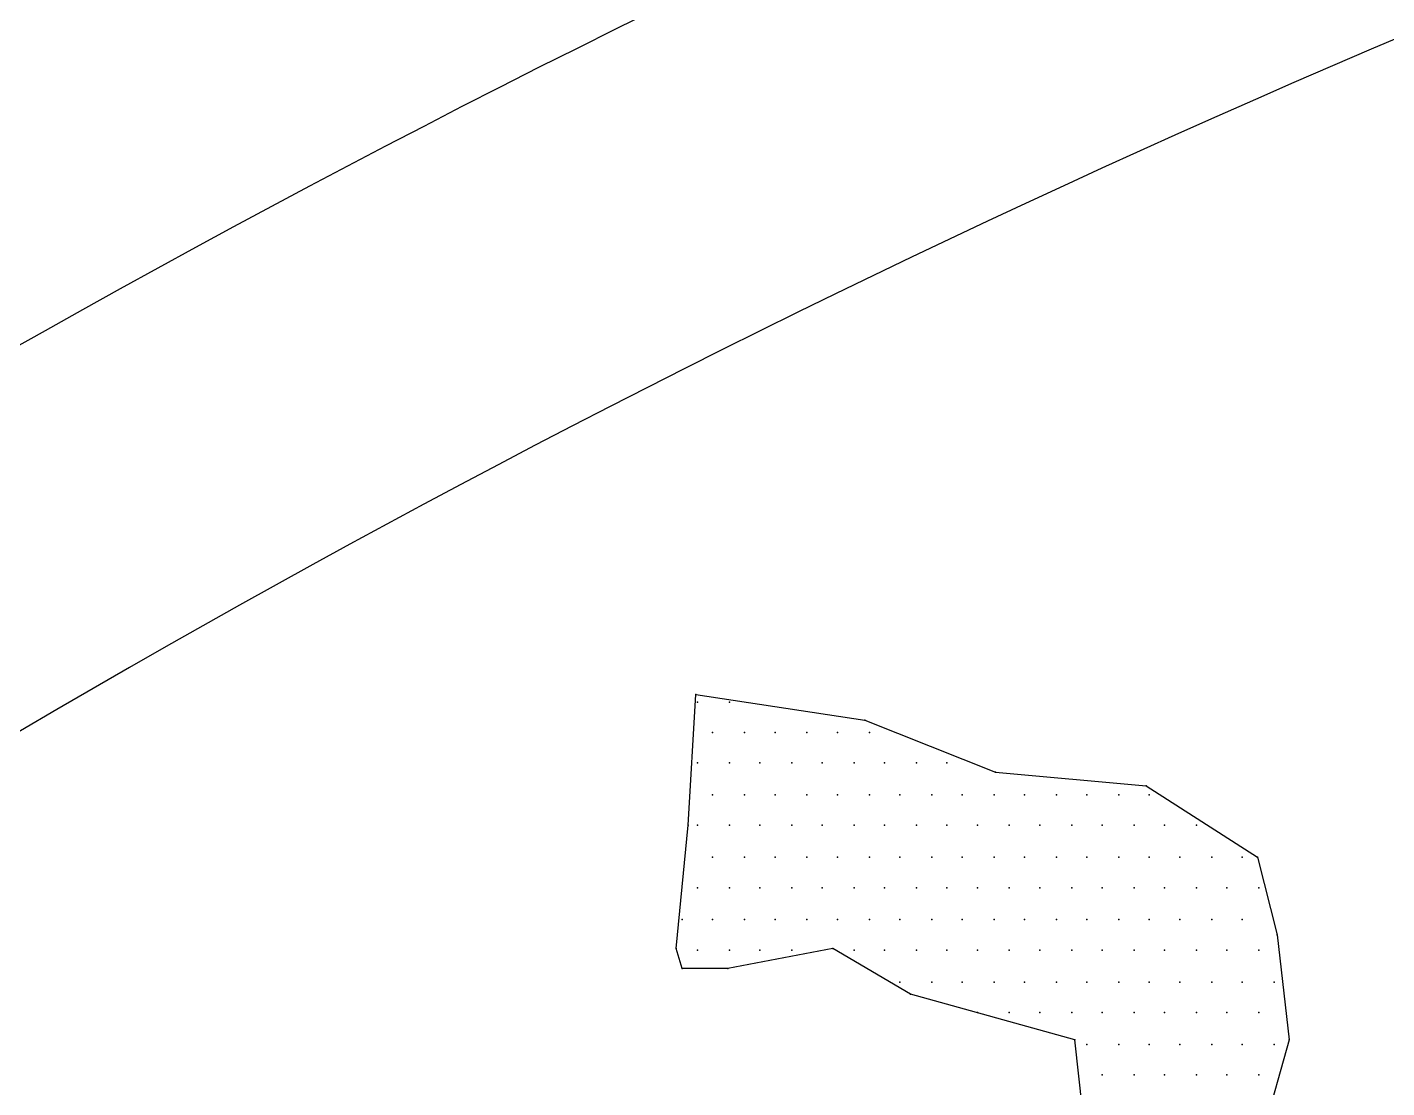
# Model space of a CAD drawing. Extents: x 180421 to 182279, y 668879 to 669787.
# Drawn here: x 181645.622 to 181650.339, y 669733.117 to 669736.796 of the extents above; entities that cross this region are included whole.
import ezdxf

# ---------------------------------------------------------------- set-up
doc = ezdxf.new("R2010")
doc.units = 0
doc.header["$LTSCALE"] = 2.5
doc.header["$MEASUREMENT"] = 0
doc.layers.add('KOTERET', color=1, linetype='CONTINUOUS')

msp = doc.modelspace()

# ---------------------------------------------------------------- linework, layer by layer
at = {"layer": 'KOTERET', "color": 1, "linetype": 'Continuous'}
for points in [[(181688.7952, 669737.3002, 0.06433), (181676.0537, 669740.8155, 0.055067), (181664.7321, 669741.1533, 0.081051), (181651.3572, 669738.4033, 0.05642), (181642.8858, 669734.0225, 0.170965), (181636.3725, 669726.4272, 0.076819), (181635.3802, 669721.9355, 0.118306), (181636.9689, 669715.0897, 0.129737), (181642.0465, 669709.3207, 0.070189), (181651.9853, 669704.0847, 0.047922), (181659.4381, 669702.1899, 0.049022), (181670.1052, 669701.4245, 0.072792), (181685.7075, 669704.127, 0.1248), (181695.9577, 669709.7324, 0.103709), (181701.5895, 669717.6971, 0.036886), (181702.0012, 669719.4442, 0.106536), (181701.7161, 669724.5693, 0.106243), (181696.6491, 669732.3071, 0.106919), (181688.7952, 669737.3002)], [(181659.6281, 669703.3352, 0.049045), (181670.0736, 669702.5857, 0.072972), (181685.3802, 669705.2459, 0.125195), (181695.1659, 669710.5821, 0.103069), (181700.5022, 669718.1035, 0.035565), (181700.8558, 669719.6289, 0.105225), (181700.613, 669724.2104, 0.105504), (181695.8363, 669731.4837, 0.107235), (181688.3729, 669736.2235, 0.064474), (181675.8901, 669739.6648, 0.055181), (181664.8007, 669739.9973, 0.081162), (181651.7742, 669737.3213, 0.05669), (181643.498, 669733.0354, 0.171614), (181637.4545, 669726.0102, 0.076301), (181636.5414, 669721.8932, 0.117637), (181638.0087, 669715.6122, 0.130118), (181642.7116, 669710.276, 0.070334), (181652.3812, 669705.1773, 0.047983), (181659.6281, 669703.3352)]]:
    msp.add_lwpolyline(points, format="xyb", dxfattribs=at)
at = {"layer": 'KOTERET', "color": 2, "linetype": 'Continuous'}
for points in [[(181647.9158, 669734.0277), (181647.9422, 669734.4817)], [(181647.9422, 669734.4817), (181648.5281, 669734.3919)], [(181647.9475, 669734.4553), (181647.9475, 669734.4553)], [(181648.0583, 669734.4553), (181648.0583, 669734.4553)], [(181648.0003, 669734.3497), (181648.0003, 669734.3497)], [(181648.1111, 669734.3497), (181648.1111, 669734.3497)], [(181648.2167, 669734.3497), (181648.2167, 669734.3497)], [(181648.3275, 669734.3497), (181648.3275, 669734.3497)], [(181648.4331, 669734.3497), (181648.4331, 669734.3497)], [(181648.5281, 669734.3919), (181648.982, 669734.2125)], [(181648.5439, 669734.3497), (181648.5439, 669734.3497)], [(181647.9475, 669734.2441), (181647.9475, 669734.2441)], [(181648.0583, 669734.2441), (181648.0583, 669734.2441)], [(181648.1639, 669734.2441), (181648.1639, 669734.2441)], [(181648.2748, 669734.2441), (181648.2748, 669734.2441)], [(181648.3803, 669734.2441), (181648.3803, 669734.2441)], [(181648.4912, 669734.2441), (181648.4912, 669734.2441)], [(181648.5967, 669734.2441), (181648.5967, 669734.2441)], [(181648.7076, 669734.2441), (181648.7076, 669734.2441)], [(181648.8131, 669734.2441), (181648.8131, 669734.2441)], [(181648.982, 669734.2125), (181649.5046, 669734.165)], [(181649.5046, 669734.165), (181649.8899, 669733.9169)], [(181648.0003, 669734.1333), (181648.0003, 669734.1333)], [(181648.1111, 669734.1333), (181648.1111, 669734.1333)], [(181648.2167, 669734.1333), (181648.2167, 669734.1333)], [(181648.3275, 669734.1333), (181648.3275, 669734.1333)], [(181648.4331, 669734.1333), (181648.4331, 669734.1333)], [(181648.5439, 669734.1333), (181648.5439, 669734.1333)], [(181648.6495, 669734.1333), (181648.6495, 669734.1333)], [(181648.7603, 669734.1333), (181648.7603, 669734.1333)], [(181648.8659, 669734.1333), (181648.8659, 669734.1333)], [(181648.9767, 669734.1333), (181648.9767, 669734.1333)], [(181649.0823, 669734.1333), (181649.0823, 669734.1333)], [(181649.1932, 669734.1333), (181649.1932, 669734.1333)], [(181649.2987, 669734.1333), (181649.2987, 669734.1333)], [(181649.4096, 669734.1333), (181649.4096, 669734.1333)], [(181649.5151, 669734.1333), (181649.5151, 669734.1333)], [(181647.8736, 669733.6002), (181647.9158, 669734.0277)], [(181647.9475, 669734.0277), (181647.9475, 669734.0277)], [(181648.0583, 669734.0277), (181648.0583, 669734.0277)], [(181648.1639, 669734.0277), (181648.1639, 669734.0277)], [(181648.2748, 669734.0277), (181648.2748, 669734.0277)], [(181648.3803, 669734.0277), (181648.3803, 669734.0277)], [(181648.4912, 669734.0277), (181648.4912, 669734.0277)], [(181648.5967, 669734.0277), (181648.5967, 669734.0277)], [(181648.7076, 669734.0277), (181648.7076, 669734.0277)], [(181648.8131, 669734.0277), (181648.8131, 669734.0277)], [(181648.9187, 669734.0277), (181648.9187, 669734.0277)], [(181649.0295, 669734.0277), (181649.0295, 669734.0277)], [(181649.1351, 669734.0277), (181649.1351, 669734.0277)], [(181649.2459, 669734.0277), (181649.2459, 669734.0277)], [(181649.3515, 669734.0277), (181649.3515, 669734.0277)], [(181649.4623, 669734.0277), (181649.4623, 669734.0277)], [(181649.5679, 669734.0277), (181649.5679, 669734.0277)], [(181649.6787, 669734.0277), (181649.6787, 669734.0277)], [(181648.0003, 669733.9169), (181648.0003, 669733.9169)], [(181648.1111, 669733.9169), (181648.1111, 669733.9169)], [(181648.2167, 669733.9169), (181648.2167, 669733.9169)], [(181648.3275, 669733.9169), (181648.3275, 669733.9169)], [(181648.4331, 669733.9169), (181648.4331, 669733.9169)], [(181648.5439, 669733.9169), (181648.5439, 669733.9169)], [(181648.6495, 669733.9169), (181648.6495, 669733.9169)], [(181648.7603, 669733.9169), (181648.7603, 669733.9169)], [(181648.8659, 669733.9169), (181648.8659, 669733.9169)], [(181648.9767, 669733.9169), (181648.9767, 669733.9169)], [(181649.0823, 669733.9169), (181649.0823, 669733.9169)], [(181649.1932, 669733.9169), (181649.1932, 669733.9169)], [(181649.2987, 669733.9169), (181649.2987, 669733.9169)], [(181649.4096, 669733.9169), (181649.4096, 669733.9169)], [(181649.5151, 669733.9169), (181649.5151, 669733.9169)], [(181649.6207, 669733.9169), (181649.6207, 669733.9169)], [(181649.7315, 669733.9169), (181649.7315, 669733.9169)], [(181649.8371, 669733.9169), (181649.8371, 669733.9169)], [(181649.8899, 669733.9169), (181649.9585, 669733.6477)], [(181647.9475, 669733.8113), (181647.9475, 669733.8113)], [(181648.0583, 669733.8113), (181648.0583, 669733.8113)], [(181648.1639, 669733.8113), (181648.1639, 669733.8113)], [(181648.2748, 669733.8113), (181648.2748, 669733.8113)], [(181648.3803, 669733.8113), (181648.3803, 669733.8113)], [(181648.4912, 669733.8113), (181648.4912, 669733.8113)], [(181648.5967, 669733.8113), (181648.5967, 669733.8113)], [(181648.7076, 669733.8113), (181648.7076, 669733.8113)], [(181648.8131, 669733.8113), (181648.8131, 669733.8113)], [(181648.9187, 669733.8113), (181648.9187, 669733.8113)], [(181649.0295, 669733.8113), (181649.0295, 669733.8113)], [(181649.1351, 669733.8113), (181649.1351, 669733.8113)], [(181649.2459, 669733.8113), (181649.2459, 669733.8113)], [(181649.3515, 669733.8113), (181649.3515, 669733.8113)], [(181649.4623, 669733.8113), (181649.4623, 669733.8113)], [(181649.5679, 669733.8113), (181649.5679, 669733.8113)], [(181649.6787, 669733.8113), (181649.6787, 669733.8113)], [(181649.7843, 669733.8113), (181649.7843, 669733.8113)], [(181649.8951, 669733.8113), (181649.8951, 669733.8113)], [(181647.8947, 669733.7005), (181647.8947, 669733.7005)], [(181648.0003, 669733.7005), (181648.0003, 669733.7005)], [(181648.1111, 669733.7005), (181648.1111, 669733.7005)], [(181648.2167, 669733.7005), (181648.2167, 669733.7005)], [(181648.3275, 669733.7005), (181648.3275, 669733.7005)], [(181648.4331, 669733.7005), (181648.4331, 669733.7005)], [(181648.5439, 669733.7005), (181648.5439, 669733.7005)], [(181648.6495, 669733.7005), (181648.6495, 669733.7005)], [(181648.7603, 669733.7005), (181648.7603, 669733.7005)], [(181648.8659, 669733.7005), (181648.8659, 669733.7005)], [(181648.9767, 669733.7005), (181648.9767, 669733.7005)], [(181649.0823, 669733.7005), (181649.0823, 669733.7005)], [(181649.1932, 669733.7005), (181649.1932, 669733.7005)], [(181649.2987, 669733.7005), (181649.2987, 669733.7005)], [(181649.4096, 669733.7005), (181649.4096, 669733.7005)], [(181649.5151, 669733.7005), (181649.5151, 669733.7005)], [(181649.6207, 669733.7005), (181649.6207, 669733.7005)], [(181649.7315, 669733.7005), (181649.7315, 669733.7005)], [(181649.8371, 669733.7005), (181649.8371, 669733.7005)], [(181649.9585, 669733.6477), (181650.0007, 669733.2835)], [(181647.8947, 669733.5316), (181647.8736, 669733.6002)], [(181647.9475, 669733.5949), (181647.9475, 669733.5949)], [(181648.4173, 669733.6002), (181648.0531, 669733.5316)], [(181648.0583, 669733.5949), (181648.0583, 669733.5949)], [(181648.1639, 669733.5949), (181648.1639, 669733.5949)], [(181648.2748, 669733.5949), (181648.2748, 669733.5949)], [(181648.6865, 669733.4419), (181648.4173, 669733.6002)], [(181648.4912, 669733.5949), (181648.4912, 669733.5949)], [(181648.5967, 669733.5949), (181648.5967, 669733.5949)], [(181648.7076, 669733.5949), (181648.7076, 669733.5949)], [(181648.8131, 669733.5949), (181648.8131, 669733.5949)], [(181648.9187, 669733.5949), (181648.9187, 669733.5949)], [(181649.0295, 669733.5949), (181649.0295, 669733.5949)], [(181649.1351, 669733.5949), (181649.1351, 669733.5949)], [(181649.2459, 669733.5949), (181649.2459, 669733.5949)], [(181649.3515, 669733.5949), (181649.3515, 669733.5949)], [(181649.4623, 669733.5949), (181649.4623, 669733.5949)], [(181649.5679, 669733.5949), (181649.5679, 669733.5949)], [(181649.6787, 669733.5949), (181649.6787, 669733.5949)], [(181649.7843, 669733.5949), (181649.7843, 669733.5949)], [(181649.8951, 669733.5949), (181649.8951, 669733.5949)], [(181648.0531, 669733.5316), (181647.8947, 669733.5316)], [(181648.6495, 669733.4841), (181648.6495, 669733.4841)], [(181648.7603, 669733.4841), (181648.7603, 669733.4841)], [(181648.8659, 669733.4841), (181648.8659, 669733.4841)], [(181648.9767, 669733.4841), (181648.9767, 669733.4841)], [(181649.0823, 669733.4841), (181649.0823, 669733.4841)], [(181649.1932, 669733.4841), (181649.1932, 669733.4841)], [(181649.2987, 669733.4841), (181649.2987, 669733.4841)], [(181649.4096, 669733.4841), (181649.4096, 669733.4841)], [(181649.5151, 669733.4841), (181649.5151, 669733.4841)], [(181649.6207, 669733.4841), (181649.6207, 669733.4841)], [(181649.7315, 669733.4841), (181649.7315, 669733.4841)], [(181649.8371, 669733.4841), (181649.8371, 669733.4841)], [(181649.9479, 669733.4841), (181649.9479, 669733.4841)], [(181649.2565, 669733.2835), (181648.6865, 669733.4419)], [(181648.9187, 669733.3785), (181648.9187, 669733.3785)], [(181649.0295, 669733.3785), (181649.0295, 669733.3785)], [(181649.1351, 669733.3785), (181649.1351, 669733.3785)], [(181649.2459, 669733.3785), (181649.2459, 669733.3785)], [(181649.3515, 669733.3785), (181649.3515, 669733.3785)], [(181649.4623, 669733.3785), (181649.4623, 669733.3785)], [(181649.5679, 669733.3785), (181649.5679, 669733.3785)], [(181649.6787, 669733.3785), (181649.6787, 669733.3785)], [(181649.7843, 669733.3785), (181649.7843, 669733.3785)], [(181649.8951, 669733.3785), (181649.8951, 669733.3785)], [(181649.3884, 669732.0854), (181649.2565, 669733.2835)], [(181649.2987, 669733.2677), (181649.2987, 669733.2677)], [(181649.4096, 669733.2677), (181649.4096, 669733.2677)], [(181649.5151, 669733.2677), (181649.5151, 669733.2677)], [(181649.6207, 669733.2677), (181649.6207, 669733.2677)], [(181649.7315, 669733.2677), (181649.7315, 669733.2677)], [(181649.8371, 669733.2677), (181649.8371, 669733.2677)], [(181650.0007, 669733.2835), (181649.911, 669732.9668)], [(181649.9479, 669733.2677), (181649.9479, 669733.2677)], [(181649.3515, 669733.1621), (181649.3515, 669733.1621)], [(181649.4623, 669733.1621), (181649.4623, 669733.1621)], [(181649.5679, 669733.1621), (181649.5679, 669733.1621)], [(181649.6787, 669733.1621), (181649.6787, 669733.1621)], [(181649.7843, 669733.1621), (181649.7843, 669733.1621)], [(181649.8951, 669733.1621), (181649.8951, 669733.1621)]]:
    msp.add_lwpolyline(points, dxfattribs=at)
at = {"layer": 'KOTERET', "color": 1}
for p in [(181647.9422, 669734.4817), (181647.9422, 669734.4817), (181647.9475, 669734.4553), (181647.9475, 669734.4553), (181648.0583, 669734.4553), (181648.0583, 669734.4553), (181648.0003, 669734.3497), (181648.0003, 669734.3497), (181648.1111, 669734.3497), (181648.1111, 669734.3497), (181648.2167, 669734.3497), (181648.2167, 669734.3497), (181648.3275, 669734.3497), (181648.3275, 669734.3497), (181648.4331, 669734.3497), (181648.4331, 669734.3497), (181648.5281, 669734.3919), (181648.5281, 669734.3919), (181648.5439, 669734.3497), (181648.5439, 669734.3497), (181647.9475, 669734.2441), (181647.9475, 669734.2441), (181648.0583, 669734.2441), (181648.0583, 669734.2441), (181648.1639, 669734.2441), (181648.1639, 669734.2441), (181648.2748, 669734.2441), (181648.2748, 669734.2441), (181648.3803, 669734.2441), (181648.3803, 669734.2441), (181648.4912, 669734.2441), (181648.4912, 669734.2441), (181648.5967, 669734.2441), (181648.5967, 669734.2441), (181648.7076, 669734.2441), (181648.7076, 669734.2441), (181648.8131, 669734.2441), (181648.8131, 669734.2441), (181648.982, 669734.2125), (181648.982, 669734.2125), (181649.5046, 669734.165), (181649.5046, 669734.165), (181648.0003, 669734.1333), (181648.0003, 669734.1333), (181648.1111, 669734.1333), (181648.1111, 669734.1333), (181648.2167, 669734.1333), (181648.2167, 669734.1333), (181648.3275, 669734.1333), (181648.3275, 669734.1333), (181648.4331, 669734.1333), (181648.4331, 669734.1333), (181648.5439, 669734.1333), (181648.5439, 669734.1333), (181648.6495, 669734.1333), (181648.6495, 669734.1333), (181648.7603, 669734.1333), (181648.7603, 669734.1333), (181648.8659, 669734.1333), (181648.8659, 669734.1333), (181648.9767, 669734.1333), (181648.9767, 669734.1333), (181649.0823, 669734.1333), (181649.0823, 669734.1333), (181649.1932, 669734.1333), (181649.1932, 669734.1333), (181649.2987, 669734.1333), (181649.2987, 669734.1333), (181649.4096, 669734.1333), (181649.4096, 669734.1333), (181649.5151, 669734.1333), (181649.5151, 669734.1333), (181647.9158, 669734.0277), (181647.9158, 669734.0277), (181647.9475, 669734.0277), (181647.9475, 669734.0277), (181648.0583, 669734.0277), (181648.0583, 669734.0277), (181648.1639, 669734.0277), (181648.1639, 669734.0277), (181648.2748, 669734.0277), (181648.2748, 669734.0277), (181648.3803, 669734.0277), (181648.3803, 669734.0277), (181648.4912, 669734.0277), (181648.4912, 669734.0277), (181648.5967, 669734.0277), (181648.5967, 669734.0277), (181648.7076, 669734.0277), (181648.7076, 669734.0277), (181648.8131, 669734.0277), (181648.8131, 669734.0277), (181648.9187, 669734.0277), (181648.9187, 669734.0277), (181649.0295, 669734.0277), (181649.0295, 669734.0277), (181649.1351, 669734.0277), (181649.1351, 669734.0277), (181649.2459, 669734.0277), (181649.2459, 669734.0277), (181649.3515, 669734.0277), (181649.3515, 669734.0277), (181649.4623, 669734.0277), (181649.4623, 669734.0277), (181649.5679, 669734.0277), (181649.5679, 669734.0277), (181649.6787, 669734.0277), (181649.6787, 669734.0277), (181648.0003, 669733.9169), (181648.0003, 669733.9169), (181648.1111, 669733.9169), (181648.1111, 669733.9169), (181648.2167, 669733.9169), (181648.2167, 669733.9169), (181648.3275, 669733.9169), (181648.3275, 669733.9169), (181648.4331, 669733.9169), (181648.4331, 669733.9169), (181648.5439, 669733.9169), (181648.5439, 669733.9169), (181648.6495, 669733.9169), (181648.6495, 669733.9169), (181648.7603, 669733.9169), (181648.7603, 669733.9169), (181648.8659, 669733.9169), (181648.8659, 669733.9169), (181648.9767, 669733.9169), (181648.9767, 669733.9169), (181649.0823, 669733.9169), (181649.0823, 669733.9169), (181649.1932, 669733.9169), (181649.1932, 669733.9169), (181649.2987, 669733.9169), (181649.2987, 669733.9169), (181649.4096, 669733.9169), (181649.4096, 669733.9169), (181649.5151, 669733.9169), (181649.5151, 669733.9169), (181649.6207, 669733.9169), (181649.6207, 669733.9169), (181649.7315, 669733.9169), (181649.7315, 669733.9169), (181649.8371, 669733.9169), (181649.8371, 669733.9169), (181649.8899, 669733.9169), (181649.8899, 669733.9169), (181647.9475, 669733.8113), (181647.9475, 669733.8113), (181648.0583, 669733.8113), (181648.0583, 669733.8113), (181648.1639, 669733.8113), (181648.1639, 669733.8113), (181648.2748, 669733.8113), (181648.2748, 669733.8113), (181648.3803, 669733.8113), (181648.3803, 669733.8113), (181648.4912, 669733.8113), (181648.4912, 669733.8113), (181648.5967, 669733.8113), (181648.5967, 669733.8113), (181648.7076, 669733.8113), (181648.7076, 669733.8113), (181648.8131, 669733.8113), (181648.8131, 669733.8113), (181648.9187, 669733.8113), (181648.9187, 669733.8113), (181649.0295, 669733.8113), (181649.0295, 669733.8113), (181649.1351, 669733.8113), (181649.1351, 669733.8113), (181649.2459, 669733.8113), (181649.2459, 669733.8113), (181649.3515, 669733.8113), (181649.3515, 669733.8113), (181649.4623, 669733.8113), (181649.4623, 669733.8113), (181649.5679, 669733.8113), (181649.5679, 669733.8113), (181649.6787, 669733.8113), (181649.6787, 669733.8113), (181649.7843, 669733.8113), (181649.7843, 669733.8113), (181649.8951, 669733.8113), (181649.8951, 669733.8113), (181647.8947, 669733.7005), (181647.8947, 669733.7005), (181648.0003, 669733.7005), (181648.0003, 669733.7005), (181648.1111, 669733.7005), (181648.1111, 669733.7005), (181648.2167, 669733.7005), (181648.2167, 669733.7005), (181648.3275, 669733.7005), (181648.3275, 669733.7005), (181648.4331, 669733.7005), (181648.4331, 669733.7005), (181648.5439, 669733.7005), (181648.5439, 669733.7005), (181648.6495, 669733.7005), (181648.6495, 669733.7005), (181648.7603, 669733.7005), (181648.7603, 669733.7005), (181648.8659, 669733.7005), (181648.8659, 669733.7005), (181648.9767, 669733.7005), (181648.9767, 669733.7005), (181649.0823, 669733.7005), (181649.0823, 669733.7005), (181649.1932, 669733.7005), (181649.1932, 669733.7005), (181649.2987, 669733.7005), (181649.2987, 669733.7005), (181649.4096, 669733.7005), (181649.4096, 669733.7005), (181649.5151, 669733.7005), (181649.5151, 669733.7005), (181649.6207, 669733.7005), (181649.6207, 669733.7005), (181649.7315, 669733.7005), (181649.7315, 669733.7005), (181649.8371, 669733.7005), (181649.8371, 669733.7005), (181649.9585, 669733.6477), (181649.9585, 669733.6477), (181647.8736, 669733.6002), (181647.8736, 669733.6002), (181647.9475, 669733.5949), (181647.9475, 669733.5949), (181648.0583, 669733.5949), (181648.0583, 669733.5949), (181648.1639, 669733.5949), (181648.1639, 669733.5949), (181648.2748, 669733.5949), (181648.2748, 669733.5949), (181648.4173, 669733.6002), (181648.4173, 669733.6002), (181648.4912, 669733.5949), (181648.4912, 669733.5949), (181648.5967, 669733.5949), (181648.5967, 669733.5949), (181648.7076, 669733.5949), (181648.7076, 669733.5949), (181648.8131, 669733.5949), (181648.8131, 669733.5949), (181648.9187, 669733.5949), (181648.9187, 669733.5949), (181649.0295, 669733.5949), (181649.0295, 669733.5949), (181649.1351, 669733.5949), (181649.1351, 669733.5949), (181649.2459, 669733.5949), (181649.2459, 669733.5949), (181649.3515, 669733.5949), (181649.3515, 669733.5949), (181649.4623, 669733.5949), (181649.4623, 669733.5949), (181649.5679, 669733.5949), (181649.5679, 669733.5949), (181649.6787, 669733.5949), (181649.6787, 669733.5949), (181649.7843, 669733.5949), (181649.7843, 669733.5949), (181649.8951, 669733.5949), (181649.8951, 669733.5949), (181647.8947, 669733.5316), (181647.8947, 669733.5316), (181648.0531, 669733.5316), (181648.0531, 669733.5316), (181648.6495, 669733.4841), (181648.6495, 669733.4841), (181648.7603, 669733.4841), (181648.7603, 669733.4841), (181648.8659, 669733.4841), (181648.8659, 669733.4841), (181648.9767, 669733.4841), (181648.9767, 669733.4841), (181649.0823, 669733.4841), (181649.0823, 669733.4841), (181649.1932, 669733.4841), (181649.1932, 669733.4841), (181649.2987, 669733.4841), (181649.2987, 669733.4841), (181649.4096, 669733.4841), (181649.4096, 669733.4841), (181649.5151, 669733.4841), (181649.5151, 669733.4841), (181649.6207, 669733.4841), (181649.6207, 669733.4841), (181649.7315, 669733.4841), (181649.7315, 669733.4841), (181649.8371, 669733.4841), (181649.8371, 669733.4841), (181649.9479, 669733.4841), (181649.9479, 669733.4841), (181648.6865, 669733.4419), (181648.6865, 669733.4419), (181648.9187, 669733.3785), (181648.9187, 669733.3785), (181649.0295, 669733.3785), (181649.0295, 669733.3785), (181649.1351, 669733.3785), (181649.1351, 669733.3785), (181649.2459, 669733.3785), (181649.2459, 669733.3785), (181649.3515, 669733.3785), (181649.3515, 669733.3785), (181649.4623, 669733.3785), (181649.4623, 669733.3785), (181649.5679, 669733.3785), (181649.5679, 669733.3785), (181649.6787, 669733.3785), (181649.6787, 669733.3785), (181649.7843, 669733.3785), (181649.7843, 669733.3785), (181649.8951, 669733.3785), (181649.8951, 669733.3785), (181649.2565, 669733.2835), (181649.2565, 669733.2835), (181649.2987, 669733.2677), (181649.2987, 669733.2677), (181649.4096, 669733.2677), (181649.4096, 669733.2677), (181649.5151, 669733.2677), (181649.5151, 669733.2677), (181649.6207, 669733.2677), (181649.6207, 669733.2677), (181649.7315, 669733.2677), (181649.7315, 669733.2677), (181649.8371, 669733.2677), (181649.8371, 669733.2677), (181649.9479, 669733.2677), (181649.9479, 669733.2677), (181650.0007, 669733.2835), (181650.0007, 669733.2835), (181649.3515, 669733.1621), (181649.3515, 669733.1621), (181649.4623, 669733.1621), (181649.4623, 669733.1621), (181649.5679, 669733.1621), (181649.5679, 669733.1621), (181649.6787, 669733.1621), (181649.6787, 669733.1621), (181649.7843, 669733.1621), (181649.7843, 669733.1621), (181649.8951, 669733.1621), (181649.8951, 669733.1621)]:
    msp.add_point(p, dxfattribs=at)

doc.saveas('drawing.dxf')
